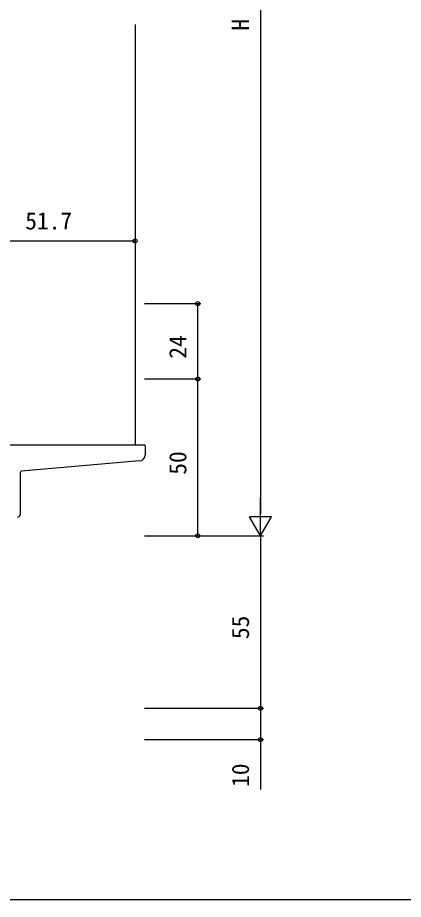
# Model space of a CAD drawing. Units: millimetres, scale not verified. Extents: x -437 to 438, y -281 to 278.
# Drawn here: x -259.3 to -136.2, y -281 to 0.1 of the extents above; entities that cross this region are included whole.
import ezdxf
from ezdxf.enums import TextEntityAlignment as Align

# ---------------------------------------------------------------- set-up
doc = ezdxf.new("R2010")
doc.units = ezdxf.units.MM
doc.header["$LTSCALE"] = 2
for name, color, linetype in [('0-3_YKK_12', 2, 'Continuous'), ('0-4_YKK_13', 4, 'Continuous'), ('0-6_YKK_D', 6, 'Continuous'), ('0-7_YKK_ZWAK', 7, 'Continuous')]:
    doc.layers.add(name, color=color, linetype=linetype)
doc.styles.add('ＭＳ ゴシック', font='')
doc.styles.get('ＭＳ ゴシック').set_extended_font_data('MS Gothic')

msp = doc.modelspace()

# ---------------------------------------------------------------- linework, layer by layer
at = {"layer": '0-3_YKK_12'}
msp.add_line((-221.8, -2.038), (-221.8, -136.075), dxfattribs=at)
at = {"layer": '0-4_YKK_13'}
for p, q in [((-261.8, -136.075), (-218.901, -136.075)), ((-218.601, -136.375), (-218.601, -139.242)), ((-220.427, -141.235), (-258.127, -144.533)), ((-258.401, -158.159), (-258.401, -144.832))]:
    msp.add_line(p, q, dxfattribs=at)
for centre, radius, start, end in [((-218.901, -136.375), 0.3, 0, 90), ((-220.601, -139.242), 2, 275, 0), ((-258.101, -144.832), 0.3, 95, 180), ((-259.401, -158.159), 1, 275, 0)]:
    msp.add_arc(centre, radius, start, end, dxfattribs=at)
at = {"layer": '0-6_YKK_D'}
for p, q in [((-181.8, 157), (-181.8, -158.075)), ((-273.5, -71.075), (-221.8, -71.075)), ((-218.8, -91.075), (-200.8, -91.075)), ((-201.8, -115.075), (-201.8, -91.075)), ((-218.8, -115.075), (-200.8, -115.075)), ((-218.8, -115.075), (-200.8, -115.075)), ((-201.8, -165.075), (-201.8, -115.075)), ((-181.8, -165.075), (-181.8, -152.951)), ((-181.8, -165.075), (-185.3, -159.013)), ((-178.3, -159.013), (-185.3, -159.013)), ((-181.8, -165.075), (-178.3, -159.013)), ((-218.8, -165.075), (-180.8, -165.075)), ((-218.8, -165.075), (-200.8, -165.075)), ((-218.8, -165.075), (-180.8, -165.075)), ((-181.8, -165.075), (-181.8, -220.075)), ((-218.8, -220.075), (-180.8, -220.075)), ((-218.8, -220.075), (-180.8, -220.075)), ((-218.8, -230.075), (-180.8, -230.075))]:
    msp.add_line(p, q, dxfattribs=at)
msp.add_lwpolyline([(-181.8, -220.075), (-181.8, -230.075), (-181.8, -246)], dxfattribs=at)
for centre in [(-221.8, -71.075), (-201.8, -91.075), (-201.8, -115.075), (-201.8, -115.075), (-201.8, -165.075), (-181.8, -220.075), (-181.8, -220.075), (-181.8, -230.075)]:
    msp.add_circle(centre, 0.637, dxfattribs=at)
at = {"layer": '0-7_YKK_ZWAK'}
msp.add_lwpolyline([(-436.8, -281), (438.2, -281), (438.2, 244)], dxfattribs=at)

# ---------------------------------------------------------------- texts
at = {"layer": '0-6_YKK_D', "style": 'ＭＳ ゴシック'}
for s, p in [('H', (-183.8, -4.032)), ('24', (-203.8, -108.636)), ('50', (-203.8, -145.615)), ('55', (-183.8, -198.03)), ('10', (-183.8, -245.151))]:
    msp.add_text(s, height=5.499, rotation=90, dxfattribs=at).set_placement(p, align=Align.BOTTOM_LEFT)
msp.add_text('51.7', height=5.499, dxfattribs=at).set_placement((-256.876, -69.075), align=Align.BOTTOM_LEFT)

doc.saveas('drawing.dxf')
